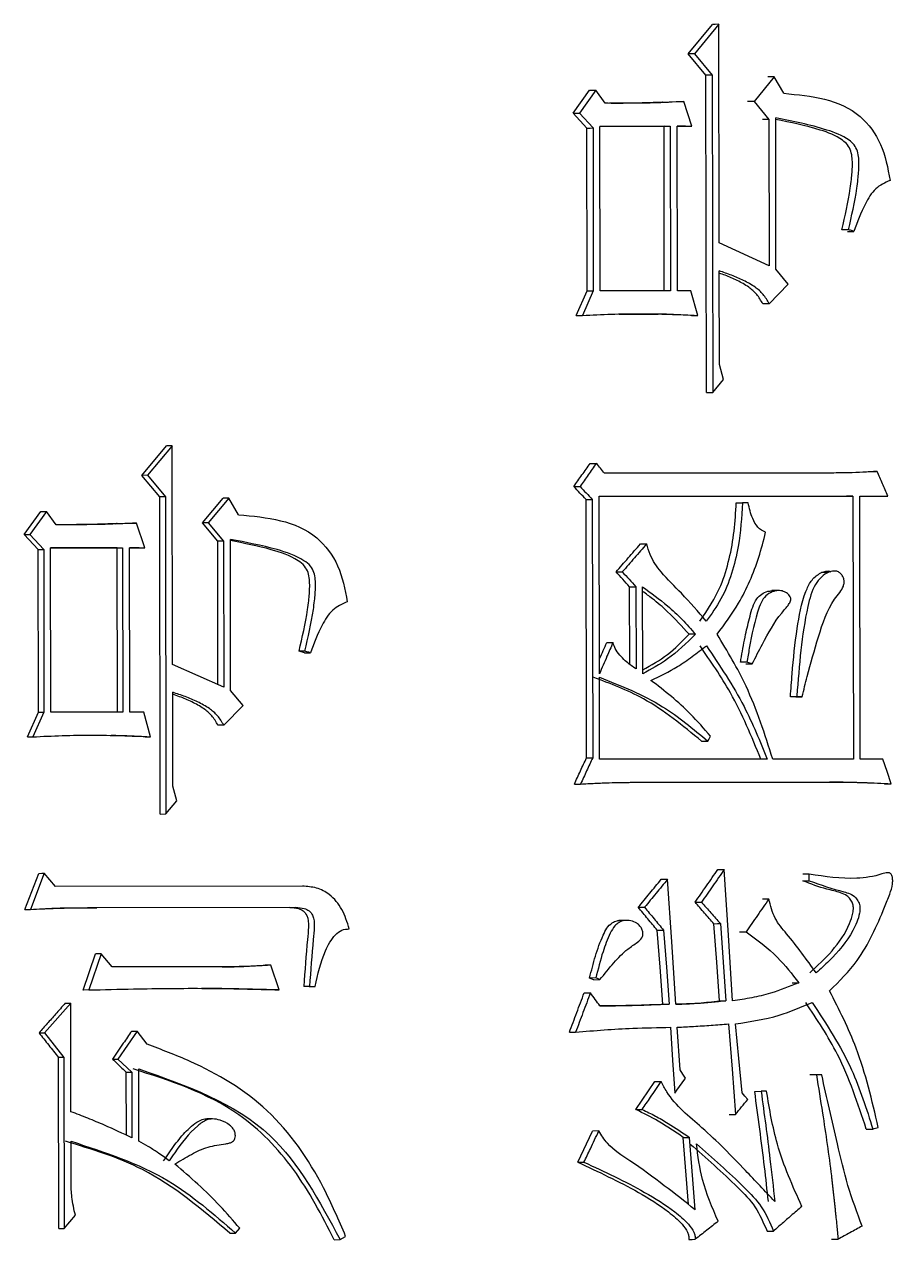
# Model space of a CAD drawing. Header units: millimetres. Extents: x 2462 to 4142, y 835 to 2023.
# Drawn here: x 3088.04 to 3093.76, y 1159.8 to 1167.8 of the extents above; entities that cross this region are included whole.
import ezdxf

# ---------------------------------------------------------------- set-up
doc = ezdxf.new("R2010")
doc.units = ezdxf.units.MM

msp = doc.modelspace()

# ---------------------------------------------------------------- linework, layer by layer
at = {"color": 7, "linetype": 'Continuous', "lineweight": 25}
for p, q in [((3092.412, 1167.6016), (3092.5715, 1167.7964)), ((3092.6135, 1167.7967), (3092.4537, 1167.6018)), ((3092.6159, 1166.358), (3092.6135, 1167.7967)), ((3092.4537, 1167.6018), (3092.412, 1167.6016)), ((3092.5277, 1167.4611), (3092.412, 1167.6016)), ((3092.4537, 1167.6018), (3092.5696, 1167.4613)), ((3092.5312, 1165.3733), (3092.5277, 1167.4611)), ((3092.5696, 1167.4613), (3092.5731, 1165.3736)), ((3092.978, 1167.4508), (3092.8452, 1167.2885)), ((3093.0403, 1167.3427), (3092.978, 1167.4508)), ((3091.6555, 1167.2115), (3091.7623, 1167.363)), ((3091.8032, 1167.3633), (3091.6962, 1167.2117)), ((3091.8659, 1167.2768), (3091.8032, 1167.3633)), ((3092.2323, 1167.2834), (3092.3414, 1167.2878)), ((3092.4367, 1167.1258), (3092.3831, 1167.2881)), ((3092.8452, 1167.2885), (3092.803, 1167.2882)), ((3092.8452, 1167.2885), (3092.943, 1167.1695)), ((3091.7449, 1167.1142), (3091.6555, 1167.2115)), ((3091.6962, 1167.2117), (3091.7858, 1167.1145)), ((3092.943, 1167.1695), (3092.9447, 1166.2068)), ((3092.989, 1166.1852), (3092.9874, 1167.1804)), ((3091.7467, 1166.0433), (3091.7449, 1167.1142)), ((3091.7858, 1167.1145), (3091.7876, 1166.0436)), ((3091.8304, 1167.1253), (3092.2943, 1167.1257)), ((3092.2528, 1167.1255), (3091.8304, 1167.1251)), ((3091.8323, 1166.0436), (3091.8304, 1167.1253)), ((3092.2528, 1167.1255), (3092.2943, 1167.1257)), ((3092.2546, 1166.0438), (3092.2528, 1167.1255)), ((3092.2943, 1167.1257), (3092.2961, 1166.044)), ((3092.3388, 1167.1258), (3092.4367, 1167.1258)), ((3092.3407, 1166.044), (3092.3388, 1167.1258)), ((3092.395, 1167.1256), (3092.3388, 1167.1256)), ((3092.395, 1167.1256), (3092.4367, 1167.1258)), ((3092.9447, 1166.2068), (3092.6159, 1166.358)), ((3092.6173, 1165.5575), (3092.6162, 1166.1741)), ((3093.069, 1166.0879), (3092.989, 1166.1852)), ((3091.6756, 1165.881), (3091.7467, 1166.0433)), ((3091.7876, 1166.0436), (3091.7164, 1165.8812)), ((3091.7467, 1166.0433), (3091.7876, 1166.0436)), ((3092.2961, 1166.044), (3091.8323, 1166.0436)), ((3092.4297, 1166.0441), (3092.3407, 1166.044)), ((3092.4744, 1165.8819), (3092.4297, 1166.0441)), ((3092.9451, 1165.958), (3093.069, 1166.0879)), ((3092.4327, 1165.8817), (3092.4744, 1165.8819)), ((3092.9451, 1165.958), (3092.9027, 1165.9577)), ((3092.6441, 1165.4602), (3092.6173, 1165.5575)), ((3092.5731, 1165.3736), (3092.6441, 1165.4602)), ((3092.5312, 1165.3733), (3092.5731, 1165.3736)), ((3088.8169, 1164.8291), (3088.9799, 1165.0239)), ((3089.0172, 1165.0242), (3088.8539, 1164.8293)), ((3089.0197, 1163.5855), (3089.0172, 1165.0242)), ((3093.3367, 1164.8442), (3091.8611, 1164.8429)), ((3088.8539, 1164.8293), (3088.8169, 1164.8291)), ((3088.9351, 1164.6886), (3088.8169, 1164.8291)), ((3088.8539, 1164.8293), (3088.9723, 1164.6888)), ((3088.9387, 1162.6008), (3088.9351, 1164.6886)), ((3088.9723, 1164.6888), (3088.9759, 1162.6011)), ((3091.8256, 1164.6914), (3093.4961, 1164.6929)), ((3091.8276, 1163.5232), (3091.8256, 1164.6914)), ((3093.4961, 1164.6929), (3093.4531, 1164.6926)), ((3093.4961, 1164.6929), (3093.499, 1162.9621)), ((3093.5403, 1164.6929), (3093.7256, 1164.693)), ((3093.5432, 1162.9621), (3093.5403, 1164.6929)), ((3093.6823, 1164.6928), (3093.7256, 1164.693)), ((3089.2166, 1164.5157), (3089.3522, 1164.6781)), ((3089.3899, 1164.6784), (3089.2541, 1164.516)), ((3089.4536, 1164.5703), (3089.3899, 1164.6784)), ((3091.743, 1162.9712), (3091.7401, 1164.6695)), ((3091.781, 1164.6698), (3091.7839, 1162.9714)), ((3092.7277, 1164.6487), (3092.7698, 1164.649)), ((3092.8054, 1164.649), (3092.7698, 1164.649)), ((3088.0439, 1164.4389), (3088.153, 1164.5904)), ((3088.1892, 1164.5907), (3088.0799, 1164.4391)), ((3088.2532, 1164.5042), (3088.1892, 1164.5907)), ((3088.6407, 1164.5112), (3088.7447, 1164.5153)), ((3088.8365, 1164.3533), (3088.7817, 1164.5155)), ((3089.2541, 1164.516), (3089.2166, 1164.5157)), ((3089.3164, 1164.3969), (3089.2166, 1164.5157)), ((3089.2541, 1164.516), (3089.3541, 1164.3971)), ((3088.1352, 1164.3416), (3088.0439, 1164.4389)), ((3088.0799, 1164.4391), (3088.1714, 1164.3419)), ((3089.318, 1163.4513), (3089.3164, 1164.3969)), ((3089.3541, 1164.3971), (3089.3558, 1163.4344)), ((3089.4011, 1163.4128), (3089.3995, 1164.4079)), ((3092.0975, 1164.3781), (3092.1388, 1164.3783)), ((3088.137, 1163.2707), (3088.1352, 1164.3416)), ((3088.1714, 1164.3419), (3088.1732, 1163.2709)), ((3088.217, 1164.3527), (3088.6909, 1164.3532)), ((3088.6541, 1164.3529), (3088.217, 1164.3525)), ((3088.2188, 1163.271), (3088.217, 1164.3527)), ((3088.6541, 1164.3529), (3088.6909, 1164.3532)), ((3088.656, 1163.2712), (3088.6541, 1164.3529)), ((3088.6909, 1164.3532), (3088.6928, 1163.2715)), ((3088.7365, 1164.3532), (3088.8365, 1164.3533)), ((3088.7383, 1163.2715), (3088.7365, 1164.3532)), ((3088.7995, 1164.3531), (3088.7365, 1164.353)), ((3088.7995, 1164.3531), (3088.8365, 1164.3533)), ((3093.3324, 1164.1897), (3093.2893, 1164.1895)), ((3092.0273, 1163.586), (3092.0265, 1164.0964)), ((3092.0677, 1164.0967), (3092.0686, 1163.5558)), ((3092.1133, 1163.5235), (3092.1123, 1164.0967)), ((3093.0043, 1164.0707), (3092.9616, 1164.0704)), ((3089.8873, 1163.6618), (3089.8512, 1163.6726)), ((3089.3558, 1163.4344), (3089.0197, 1163.5855)), ((3092.7982, 1163.5997), (3092.756, 1163.5995)), ((3091.8286, 1162.9607), (3091.8277, 1163.5016)), ((3089.4829, 1163.3155), (3089.4011, 1163.4128)), ((3089.021, 1162.785), (3089.02, 1163.4016)), ((3093.1268, 1163.3728), (3093.0843, 1163.3726)), ((3093.1192, 1163.3726), (3093.1619, 1163.3729)), ((3093.1621, 1163.3729), (3093.1268, 1163.3728)), ((3088.0644, 1163.1084), (3088.137, 1163.2707)), ((3088.1732, 1163.2709), (3088.1004, 1163.1086)), ((3088.137, 1163.2707), (3088.1732, 1163.2709)), ((3088.6928, 1163.2715), (3088.2188, 1163.271)), ((3088.8293, 1163.2716), (3088.7383, 1163.2715)), ((3088.875, 1163.1094), (3088.8293, 1163.2716)), ((3089.3562, 1163.1856), (3089.4829, 1163.3155)), ((3089.3562, 1163.1855), (3089.3185, 1163.1853)), ((3088.838, 1163.1091), (3088.875, 1163.1094)), ((3092.4996, 1163.08), (3092.5414, 1163.0802)), ((3091.743, 1162.9712), (3091.7839, 1162.9714)), ((3092.9324, 1162.9616), (3091.8286, 1162.9607)), ((3093.499, 1162.9621), (3092.9679, 1162.9616)), ((3093.6933, 1162.9622), (3093.5432, 1162.9621)), ((3089.0484, 1162.6877), (3089.021, 1162.785)), ((3093.3415, 1162.8103), (3092.0311, 1162.8092)), ((3092.0431, 1162.8094), (3093.3844, 1162.8106)), ((3093.3415, 1162.8103), (3093.3844, 1162.8106)), ((3093.7032, 1162.7998), (3093.7465, 1162.8)), ((3088.9759, 1162.6011), (3089.0484, 1162.6877)), ((3088.9387, 1162.6008), (3088.9759, 1162.6011)), ((3088.0481, 1161.9725), (3088.1388, 1162.2106)), ((3088.175, 1162.2109), (3088.0841, 1161.9728)), ((3088.2482, 1162.1244), (3088.175, 1162.2109)), ((3093.2085, 1162.2046), (3093.1658, 1162.2044)), ((3093.2085, 1162.1614), (3093.2085, 1162.2046)), ((3089.8742, 1162.126), (3088.2482, 1162.1244)), ((3093.1658, 1162.1614), (3093.2085, 1162.1617)), ((3088.0481, 1161.9725), (3088.0841, 1161.9728)), ((3088.4853, 1161.9838), (3088.4602, 1161.9838)), ((3089.7909, 1161.985), (3088.4853, 1161.9838)), ((3088.4853, 1161.9838), (3088.5219, 1161.984)), ((3089.8292, 1161.9853), (3088.5219, 1161.984)), ((3089.7925, 1161.9851), (3089.8308, 1161.9853)), ((3092.9006, 1162.042), (3092.943, 1162.0423)), ((3091.997, 1161.9009), (3091.9556, 1161.9007)), ((3092.7502, 1161.8254), (3092.7924, 1161.8256)), ((3088.4317, 1161.4429), (3088.5131, 1161.6809)), ((3088.5498, 1161.6812), (3088.4682, 1161.4431)), ((3088.6228, 1161.5947), (3088.5498, 1161.6812)), ((3089.368, 1161.5954), (3088.6228, 1161.5947)), ((3089.6669, 1161.6065), (3089.6289, 1161.6063)), ((3089.7215, 1161.4443), (3089.6669, 1161.6065)), ((3091.8042, 1161.522), (3091.7633, 1161.5217)), ((3091.7901, 1161.5109), (3091.7633, 1161.5217)), ((3091.7902, 1161.5109), (3091.8311, 1161.5111)), ((3093.0963, 1161.4904), (3093.1388, 1161.4906)), ((3088.4682, 1161.4431), (3088.4317, 1161.4429)), ((3089.7215, 1161.4443), (3089.6834, 1161.4441)), ((3089.9205, 1161.4661), (3089.8821, 1161.4659)), ((3089.9182, 1161.4659), (3089.8821, 1161.4659)), ((3089.9182, 1161.4659), (3089.9566, 1161.4662)), ((3089.9205, 1161.4661), (3089.9566, 1161.4662)), ((3088.3498, 1161.3565), (3088.1768, 1161.1616)), ((3088.351, 1160.6425), (3088.3498, 1161.3565)), ((3088.7874, 1161.173), (3088.6603, 1160.989)), ((3088.8512, 1161.0865), (3088.7874, 1161.173)), ((3092.3583, 1160.9167), (3092.34, 1161.1979)), ((3088.1768, 1161.1616), (3088.3048, 1160.9994)), ((3088.2704, 1159.8742), (3088.2685, 1160.9992)), ((3088.3048, 1160.9994), (3088.3067, 1159.8744)), ((3088.6603, 1160.989), (3088.7514, 1160.9025)), ((3088.7977, 1160.4482), (3088.7969, 1160.9242)), ((3088.7152, 1160.487), (3088.7145, 1160.9023)), ((3088.7514, 1160.9025), (3088.7522, 1160.4698)), ((3093.255, 1160.885), (3093.2122, 1160.8847)), ((3093.2903, 1160.885), (3093.255, 1160.885)), ((3092.0679, 1160.6566), (3092.192, 1160.8402)), ((3092.192, 1160.8402), (3092.2334, 1160.8404)), ((3092.8495, 1160.7762), (3092.8918, 1160.7765)), ((3092.9273, 1160.7765), (3092.8918, 1160.7765)), ((3092.0679, 1160.6566), (3092.1092, 1160.6568)), ((3089.2829, 1160.5948), (3089.245, 1160.5946)), ((3093.5835, 1160.528), (3093.6268, 1160.5283)), ((3088.3518, 1160.1774), (3088.3514, 1160.4477)), ((3091.6851, 1160.3101), (3091.7827, 1160.5153)), ((3091.8236, 1160.5155), (3091.7827, 1160.5153)), ((3092.3797, 1160.473), (3092.4213, 1160.4732)), ((3092.4134, 1160.0321), (3092.3797, 1160.473)), ((3088.3067, 1159.8744), (3088.3796, 1159.9611)), ((3088.2704, 1159.8742), (3088.3067, 1159.8744)), ((3089.3966, 1159.8428), (3089.4344, 1159.8431)), ((3089.4344, 1159.8431), (3089.4616, 1159.8756)), ((3090.1221, 1159.8005), (3090.1581, 1159.8221)), ((3090.0834, 1159.8002), (3090.1221, 1159.8005)), ((3093.3555, 1159.8031), (3093.3983, 1159.8034))]:
    msp.add_line(p, q, dxfattribs=at)
at = {"color": 7, "linetype": 'Continuous', "lineweight": 25, "flags": 128}
for points in [[(3092.6135, 1167.7967), (3092.59, 1167.7965), (3092.5715, 1167.7964)], [(3092.5696, 1167.4613), (3092.5461, 1167.4612), (3092.5277, 1167.4611)], [(3092.978, 1167.4508), (3092.9543, 1167.4507), (3092.9356, 1167.4506)], [(3091.7623, 1167.363), (3091.7852, 1167.3632), (3091.8032, 1167.3633)], [(3092.3414, 1167.2878), (3092.3647, 1167.288), (3092.3831, 1167.2881)], [(3091.6555, 1167.2115), (3091.6783, 1167.2116), (3091.6962, 1167.2117)], [(3092.943, 1167.1695), (3092.9193, 1167.1694), (3092.9007, 1167.1693)], [(3091.7449, 1167.1142), (3091.7678, 1167.1144), (3091.7858, 1167.1145)], [(3093.4666, 1166.4452), (3093.4491, 1166.4451), (3093.4363, 1166.4451), (3093.4236, 1166.445)], [(3093.4589, 1166.4342), (3093.4764, 1166.4343), (3093.4892, 1166.4344), (3093.502, 1166.4344)], [(3091.6756, 1165.881), (3091.6984, 1165.8811), (3091.7164, 1165.8812)], [(3089.0172, 1165.0242), (3088.9963, 1165.024), (3088.9799, 1165.0239)], [(3091.7665, 1164.9075), (3091.7894, 1164.9077), (3091.8074, 1164.9078)], [(3093.6116, 1164.855), (3093.6357, 1164.8551), (3093.6548, 1164.8552)], [(3088.9723, 1164.6888), (3088.9515, 1164.6887), (3088.9351, 1164.6886)], [(3091.6596, 1164.756), (3091.6825, 1164.7561), (3091.7004, 1164.7562)], [(3089.3899, 1164.6784), (3089.3688, 1164.6782), (3089.3522, 1164.6781)], [(3091.7401, 1164.6695), (3091.763, 1164.6696), (3091.781, 1164.6698)], [(3088.153, 1164.5904), (3088.1733, 1164.5906), (3088.1892, 1164.5907)], [(3088.7447, 1164.5153), (3088.7654, 1164.5154), (3088.7817, 1164.5155)], [(3088.0439, 1164.4389), (3088.064, 1164.439), (3088.0799, 1164.4391)], [(3089.3541, 1164.3971), (3089.333, 1164.397), (3089.3164, 1164.3969)], [(3088.1352, 1164.3416), (3088.1555, 1164.3418), (3088.1714, 1164.3419)], [(3091.9372, 1164.1937), (3091.9602, 1164.1939), (3091.9783, 1164.194)], [(3092.0265, 1164.0964), (3092.0495, 1164.0966), (3092.0677, 1164.0967)], [(3091.8756, 1163.7285), (3091.8961, 1163.7287), (3091.9166, 1163.7288)], [(3092.4602, 1163.7834), (3092.4488, 1163.7833), (3092.4375, 1163.7833), (3092.4184, 1163.7831)], [(3089.8896, 1163.6728), (3089.874, 1163.6727), (3089.8626, 1163.6727), (3089.8512, 1163.6726)], [(3089.8873, 1163.6618), (3089.903, 1163.6619), (3089.9144, 1163.662), (3089.9258, 1163.6621)], [(3092.7915, 1163.5887), (3092.8087, 1163.5888), (3092.8212, 1163.5889), (3092.8338, 1163.5889)], [(3088.0644, 1163.1084), (3088.0846, 1163.1085), (3088.1004, 1163.1086)], [(3092.5415, 1163.0803), (3092.5503, 1163.0965), (3092.5592, 1163.1127)], [(3093.7465, 1162.8), (3093.7199, 1162.8811), (3093.6933, 1162.9622)], [(3091.663, 1162.7981), (3091.6858, 1162.7982), (3091.7037, 1162.7983)], [(3088.1388, 1162.2106), (3088.1591, 1162.2107), (3088.175, 1162.2109)], [(3092.6076, 1162.2364), (3092.6311, 1162.2365), (3092.6496, 1162.2366)], [(3092.7044, 1161.3713), (3092.677, 1161.8039), (3092.6496, 1162.2366)], [(3092.2345, 1162.1712), (3092.2577, 1162.1713), (3092.276, 1162.1714)], [(3092.3308, 1161.3493), (3092.3034, 1161.7604), (3092.276, 1162.1714)], [(3092.0835, 1161.9871), (3092.1066, 1161.9873), (3092.1248, 1161.9874)], [(3092.457, 1162.0199), (3092.4804, 1162.02), (3092.4988, 1162.0201)], [(3092.2084, 1161.8358), (3092.2316, 1161.8359), (3092.2498, 1161.836)], [(3092.2448, 1161.349), (3092.2266, 1161.5924), (3092.2084, 1161.8358)], [(3092.2498, 1161.836), (3092.2681, 1161.5927), (3092.2863, 1161.3493)], [(3092.5816, 1161.8794), (3092.6051, 1161.8795), (3092.6235, 1161.8796)], [(3092.618, 1161.371), (3092.5998, 1161.6252), (3092.5816, 1161.8794)], [(3092.6235, 1161.8796), (3092.6417, 1161.6254), (3092.6599, 1161.3712)], [(3088.5498, 1161.6812), (3088.5293, 1161.681), (3088.5131, 1161.6809)], [(3091.7278, 1161.4243), (3091.7507, 1161.4245), (3091.7686, 1161.4246)], [(3088.3134, 1161.3562), (3088.3338, 1161.3564), (3088.3498, 1161.3565)], [(3092.2448, 1161.349), (3092.268, 1161.3492), (3092.2863, 1161.3493)], [(3092.618, 1161.371), (3092.6415, 1161.3711), (3092.6599, 1161.3712)], [(3088.7504, 1161.1728), (3088.7711, 1161.1729), (3088.7874, 1161.173)], [(3091.63, 1161.1646), (3091.6528, 1161.1647), (3091.6707, 1161.1649)], [(3092.2955, 1161.1979), (3092.3092, 1160.9815), (3092.3229, 1160.7652)], [(3092.678, 1161.2198), (3092.7007, 1160.9224), (3092.7234, 1160.6249)], [(3092.7676, 1160.7656), (3092.745, 1160.9927), (3092.7224, 1161.2199)], [(3088.1406, 1161.1613), (3088.1609, 1161.1615), (3088.1768, 1161.1616)], [(3088.3048, 1160.9994), (3088.2845, 1160.9993), (3088.2685, 1160.9992)], [(3088.6235, 1160.9887), (3088.6441, 1160.9889), (3088.6603, 1160.989)], [(3088.7145, 1160.9023), (3088.7352, 1160.9024), (3088.7514, 1160.9025)], [(3092.394, 1160.8626), (3092.3761, 1160.8896), (3092.3583, 1160.9167)], [(3092.8032, 1160.7223), (3092.7854, 1160.7439), (3092.7676, 1160.7656)], [(3092.6814, 1160.6247), (3092.7049, 1160.6248), (3092.7234, 1160.6249)], [(3092.4577, 1159.9975), (3092.4425, 1160.1966), (3092.4319, 1160.3349), (3092.4213, 1160.4732)], [(3091.6851, 1160.3101), (3091.7054, 1160.3102), (3091.7258, 1160.3103)], [(3092.9309, 1159.8568), (3092.9415, 1159.8569), (3092.9522, 1159.857), (3092.9732, 1159.8571)], [(3092.4164, 1159.8023), (3092.4372, 1159.8024), (3092.4581, 1159.8026)]]:
    msp.add_lwpolyline(points, dxfattribs=at)
at = {"color": 7, "linetype": 'Continuous', "lineweight": 25}
for points, knots in [([(3093.0403, 1167.3427), (3093.2238, 1167.3247), (3093.4824, 1167.2994), (3093.6958, 1167.0104), (3093.7249, 1166.8513), (3093.7398, 1166.77)], [0, 0, 0, 0, 0.544628, 0.767125, 1, 1, 1, 1]), ([(3092.3831, 1167.2881), (3092.3156, 1167.2846), (3092.1959, 1167.2785), (3092.0234, 1167.2765), (3091.9184, 1167.2767), (3091.8659, 1167.2768)], [0, 0, 0, 0, 0.39197, 0.69595, 1, 1, 1, 1]), ([(3092.2452, 1167.2835), (3092.2452, 1167.2835), (3092.2453, 1167.2835), (3092.2447, 1167.2835), (3092.1985, 1167.2817), (3092.0821, 1167.2781), (3091.977, 1167.2771), (3091.9218, 1167.2769), (3091.9017, 1167.2768), (3091.8948, 1167.2768), (3091.894, 1167.2768), (3091.8941, 1167.2768), (3091.8942, 1167.2768)], [0, 0, 0, 0, 0.001534, 0.005976, 0.011041, 0.500864, 0.772939, 0.880007, 0.946245, 0.963053, 0.980638, 1, 1, 1, 1]), ([(3093.4666, 1166.4452), (3093.4873, 1166.5356), (3093.5123, 1166.6451), (3093.5307, 1166.7875), (3093.5372, 1166.8685), (3093.5338, 1166.9485), (3093.5055, 1167.0054), (3093.4392, 1167.0606), (3093.2651, 1167.1265), (3093.1002, 1167.1585), (3092.9874, 1167.1804)], [0, 0, 0, 0, 0.237785, 0.287937, 0.366632, 0.446055, 0.486951, 0.527634, 0.676721, 1, 1, 1, 1]), ([(3093.4236, 1166.445), (3093.4442, 1166.5354), (3093.4692, 1166.6449), (3093.4876, 1166.7873), (3093.494, 1166.8683), (3093.4906, 1166.9483), (3093.4623, 1167.0052), (3093.396, 1167.0604), (3093.2361, 1167.1214), (3093.0857, 1167.1509), (3092.9874, 1167.1702)], [0, 0, 0, 0, 0.24806, 0.300416, 0.382499, 0.465341, 0.50802, 0.550478, 0.706039, 1, 1, 1, 1]), ([(3093.7398, 1166.77), (3093.7063, 1166.7543), (3093.6378, 1166.7222), (3093.5618, 1166.5947), (3093.5248, 1166.4956), (3093.502, 1166.4344)], [0, 0, 0, 0, 0.2676001, 0.5485848, 1, 1, 1, 1]), ([(3093.502, 1166.4344), (3093.499, 1166.4353), (3093.4917, 1166.4376), (3093.4799, 1166.4412), (3093.471, 1166.4439), (3093.4666, 1166.4452)], [0, 0, 0, 0, 0.2499925, 0.6250015, 1, 1, 1, 1]), ([(3092.9451, 1165.958), (3092.9327, 1165.9796), (3092.9082, 1166.0224), (3092.8483, 1166.0729), (3092.7772, 1166.1121), (3092.6976, 1166.1467), (3092.6433, 1166.1649), (3092.6162, 1166.1741)], [0, 0, 0, 0, 0.176065, 0.348002, 0.566634, 0.783694, 1, 1, 1, 1]), ([(3092.9027, 1165.9578), (3092.8903, 1165.9794), (3092.8659, 1166.0222), (3092.8061, 1166.0727), (3092.735, 1166.1118), (3092.6694, 1166.1408), (3092.6292, 1166.1546), (3092.6162, 1166.159)], [0, 0, 0, 0, 0.1984275, 0.3921367, 0.6383948, 0.882857, 1, 1, 1, 1]), ([(3091.7164, 1165.8812), (3091.7795, 1165.8843), (3091.9059, 1165.8904), (3092.0954, 1165.8937), (3092.285, 1165.8898), (3092.4113, 1165.8845), (3092.4744, 1165.8819)], [0, 0, 0, 0, 0.249584, 0.499194, 0.74954, 1, 1, 1, 1]), ([(3091.9573, 1165.8903), (3091.9959, 1165.8903), (3092.0818, 1165.8904), (3092.1677, 1165.8903), (3092.215, 1165.8903)], [0, 0, 0, 0, 0.448732, 1, 1, 1, 1]), ([(3092.4327, 1165.8817), (3092.3704, 1165.8849), (3092.2973, 1165.8887), (3092.2241, 1165.8897), (3092.2133, 1165.8899)], [0, 0, 0, 0, 0.852157, 1, 1, 1, 1]), ([(3091.6596, 1164.756), (3091.6775, 1164.7812), (3091.7131, 1164.8317), (3091.7487, 1164.8823), (3091.7665, 1164.9075)], [0, 0, 0, 0, 0.500001, 1, 1, 1, 1]), ([(3091.8074, 1164.9078), (3091.7896, 1164.8825), (3091.7539, 1164.832), (3091.7182, 1164.7815), (3091.7004, 1164.7562)], [0, 0, 0, 0, 0.500001, 1, 1, 1, 1]), ([(3091.8611, 1164.8429), (3091.8522, 1164.8537), (3091.8343, 1164.8753), (3091.8163, 1164.8969), (3091.8074, 1164.9078)], [0, 0, 0, 0, 0.5000027, 1, 1, 1, 1]), ([(3093.6548, 1164.8552), (3093.6237, 1164.8531), (3093.5614, 1164.8488), (3093.4554, 1164.8452), (3093.3804, 1164.8445), (3093.3367, 1164.8442)], [0, 0, 0, 0, 0.29425, 0.588522, 1, 1, 1, 1]), ([(3093.7256, 1164.693), (3093.7138, 1164.7201), (3093.6902, 1164.7741), (3093.6666, 1164.8282), (3093.6548, 1164.8552)], [0, 0, 0, 0, 0.500001, 1, 1, 1, 1]), ([(3091.7401, 1164.6695), (3091.7267, 1164.6839), (3091.6999, 1164.7127), (3091.6731, 1164.7416), (3091.6596, 1164.756)], [0, 0, 0, 0, 0.500001, 1, 1, 1, 1]), ([(3091.7004, 1164.7562), (3091.7138, 1164.7418), (3091.7407, 1164.713), (3091.7676, 1164.6842), (3091.781, 1164.6698)], [0, 0, 0, 0, 0.500002, 1, 1, 1, 1]), ([(3092.4893, 1163.8696), (3092.5398, 1163.9452), (3092.6237, 1164.0708), (3092.6846, 1164.2791), (3092.7176, 1164.4619), (3092.7243, 1164.5864), (3092.7277, 1164.6487)], [0, 0, 0, 0, 0.333423, 0.554109, 0.77666, 1, 1, 1, 1]), ([(3092.7698, 1164.649), (3092.7635, 1164.5527), (3092.753, 1164.3944), (3092.7004, 1164.1821), (3092.6339, 1164.0125), (3092.5652, 1163.9171), (3092.5311, 1163.8699)], [0, 0, 0, 0, 0.344394, 0.565966, 0.784996, 1, 1, 1, 1]), ([(3092.921, 1164.4544), (3092.903, 1164.464), (3092.866, 1164.4838), (3092.8279, 1164.5568), (3092.814, 1164.6138), (3092.8054, 1164.649)], [0, 0, 0, 0, 0.267239, 0.548076, 1, 1, 1, 1]), ([(3089.4536, 1164.5703), (3089.6413, 1164.5523), (3089.9057, 1164.527), (3090.1241, 1164.238), (3090.1539, 1164.079), (3090.1691, 1163.9976)], [0, 0, 0, 0, 0.544628, 0.767125, 1, 1, 1, 1]), ([(3088.7817, 1164.5155), (3088.7128, 1164.5121), (3088.5904, 1164.5059), (3088.4141, 1164.504), (3088.3069, 1164.5041), (3088.2532, 1164.5042)], [0, 0, 0, 0, 0.39197, 0.69595, 1, 1, 1, 1]), ([(3088.6539, 1164.5113), (3088.6539, 1164.5113), (3088.6539, 1164.5113), (3088.6528, 1164.5113), (3088.6084, 1164.5096), (3088.4924, 1164.5058), (3088.3828, 1164.5046), (3088.3178, 1164.5043), (3088.2937, 1164.5042), (3088.2847, 1164.5042), (3088.2823, 1164.5042), (3088.282, 1164.5042), (3088.2817, 1164.5041)], [0, 0, 0, 0, 0.0029671, 0.0079837, 0.0138587, 0.4315314, 0.7221902, 0.8365004, 0.9048639, 0.9215303, 0.9383366, 1, 1, 1, 1]), ([(3092.6025, 1163.7835), (3092.6518, 1163.8496), (3092.7335, 1163.9591), (3092.8191, 1164.1338), (3092.8798, 1164.29), (3092.9072, 1164.3995), (3092.921, 1164.4544)], [0, 0, 0, 0, 0.334938, 0.554747, 0.776586, 1, 1, 1, 1]), ([(3089.8896, 1163.6728), (3089.9108, 1163.7634), (3089.9364, 1163.8729), (3089.9552, 1164.0154), (3089.9618, 1164.0965), (3089.9583, 1164.1767), (3089.9272, 1164.2367), (3089.8464, 1164.2967), (3089.6675, 1164.3568), (3089.5023, 1164.3883), (3089.3995, 1164.4079)], [0, 0, 0, 0, 0.23813, 0.287988, 0.366961, 0.446683, 0.487555, 0.537236, 0.712014, 1, 1, 1, 1]), ([(3089.8512, 1163.6726), (3089.8724, 1163.7632), (3089.8979, 1163.8727), (3089.9168, 1164.0152), (3089.9233, 1164.0963), (3089.9198, 1164.1765), (3089.8887, 1164.2365), (3089.8079, 1164.2965), (3089.6417, 1164.3528), (3089.4894, 1164.3821), (3089.3995, 1164.3994)], [0, 0, 0, 0, 0.247038, 0.298797, 0.38071, 0.463398, 0.505815, 0.557369, 0.738664, 1, 1, 1, 1]), ([(3091.9372, 1164.1937), (3091.9639, 1164.2244), (3092.0172, 1164.2857), (3092.0706, 1164.3471), (3092.0972, 1164.3778)], [0, 0, 0, 0, 0.5, 1, 1, 1, 1]), ([(3092.1385, 1164.378), (3092.1118, 1164.3473), (3092.0584, 1164.286), (3092.005, 1164.2246), (3091.9783, 1164.194)], [0, 0, 0, 0, 0.500001, 1, 1, 1, 1]), ([(3092.5311, 1163.8699), (3092.4775, 1163.9322), (3092.3815, 1164.0438), (3092.2436, 1164.1737), (3092.1647, 1164.2863), (3092.1455, 1164.3545), (3092.1388, 1164.3781)], [0, 0, 0, 0, 0.381433, 0.68352, 0.890548, 1, 1, 1, 1]), ([(3092.0265, 1164.0964), (3092.0116, 1164.1127), (3091.9818, 1164.1451), (3091.9521, 1164.1775), (3091.9372, 1164.1937)], [0, 0, 0, 0, 0.500001, 1, 1, 1, 1]), ([(3091.9783, 1164.194), (3091.9932, 1164.1778), (3092.023, 1164.1453), (3092.0528, 1164.1129), (3092.0677, 1164.0967)], [0, 0, 0, 0, 0.500001, 1, 1, 1, 1]), ([(3093.0842, 1163.3726), (3093.0879, 1163.4225), (3093.0988, 1163.5723), (3093.1235, 1163.805), (3093.1608, 1164.0131), (3093.2171, 1164.1365), (3093.2652, 1164.1795), (3093.3068, 1164.1975), (3093.3333, 1164.2014), (3093.3461, 1164.1969), (3093.351, 1164.1952)], [0, 0, 0, 0, 0.158735, 0.476353, 0.743822, 0.825868, 0.908919, 0.953184, 0.982429, 1, 1, 1, 1]), ([(3093.1619, 1163.373), (3093.1726, 1163.4171), (3093.2046, 1163.5495), (3093.2677, 1163.7648), (3093.3302, 1163.9619), (3093.4081, 1164.0556), (3093.4315, 1164.092), (3093.439, 1164.1241), (3093.4361, 1164.1485), (3093.4263, 1164.1707), (3093.4106, 1164.1884), (3093.3904, 1164.199), (3093.3645, 1164.2011), (3093.3284, 1164.1906), (3093.2853, 1164.1621), (3093.2298, 1164.0892), (3093.1848, 1163.922), (3093.1506, 1163.6762), (3093.1338, 1163.4766), (3093.1269, 1163.3746), (3093.1268, 1163.3728)], [0, 0, 0, 0, 0.0737612, 0.2212934, 0.3691653, 0.4007539, 0.427214, 0.4402784, 0.4533919, 0.466053, 0.4795075, 0.4928145, 0.5050759, 0.5251087, 0.5586105, 0.5933525, 0.6767116, 0.8345974, 0.9972159, 1, 1, 1, 1]), ([(3092.1123, 1164.0967), (3092.1675, 1164.0556), (3092.2573, 1163.9887), (3092.373, 1163.8828), (3092.431, 1163.8166), (3092.4602, 1163.7834)], [0, 0, 0, 0, 0.443462, 0.720845, 1, 1, 1, 1]), ([(3092.4184, 1163.7831), (3092.3723, 1163.8341), (3092.2962, 1163.9181), (3092.1903, 1164.0079), (3092.1338, 1164.0497), (3092.1123, 1164.0655)], [0, 0, 0, 0, 0.489901, 0.806807, 1, 1, 1, 1]), ([(3092.756, 1163.5995), (3092.7581, 1163.6117), (3092.7687, 1163.6726), (3092.786, 1163.7748), (3092.8186, 1163.9011), (3092.844, 1164.0009), (3092.8947, 1164.0501), (3092.9297, 1164.0674), (3092.9528, 1164.0685), (3092.9617, 1164.0689)], [0, 0, 0, 0, 0.066512, 0.332601, 0.55541, 0.779193, 0.863621, 0.947653, 1, 1, 1, 1]), ([(3092.8338, 1163.5889), (3092.8556, 1163.6322), (3092.9138, 1163.7477), (3092.9837, 1163.8735), (3093.0499, 1163.9497), (3093.0695, 1163.9736), (3093.0816, 1163.9924), (3093.0868, 1164.0089), (3093.0868, 1164.0205), (3093.0828, 1164.0325), (3093.0723, 1164.0468), (3093.0515, 1164.0618), (3093.0212, 1164.072), (3092.982, 1164.07), (3092.9407, 1164.0535), (3092.9008, 1164.0167), (3092.852, 1163.8944), (3092.8241, 1163.7526), (3092.8034, 1163.6302), (3092.7982, 1163.5997)], [0, 0, 0, 0, 0.125303, 0.334355, 0.369116, 0.392004, 0.415956, 0.426672, 0.435652, 0.444627, 0.458337, 0.481389, 0.513084, 0.544763, 0.589287, 0.633606, 0.685412, 0.921677, 1, 1, 1, 1]), ([(3090.1691, 1163.9976), (3090.1349, 1163.982), (3090.0647, 1163.9499), (3089.987, 1163.8223), (3089.9491, 1163.7232), (3089.9258, 1163.6621)], [0, 0, 0, 0, 0.2676, 0.548585, 1, 1, 1, 1]), ([(3091.8275, 1163.6172), (3091.8287, 1163.62), (3091.8447, 1163.6572), (3091.8608, 1163.6943), (3091.8756, 1163.7285)], [0, 0, 0, 0, 0.07649, 1, 1, 1, 1]), ([(3091.9166, 1163.7288), (3091.9036, 1163.6987), (3091.8822, 1163.6493), (3091.8526, 1163.5808), (3091.8359, 1163.5424), (3091.8276, 1163.5232)], [0, 0, 0, 0, 0.4392562, 0.7196278, 1, 1, 1, 1]), ([(3092.0686, 1163.5558), (3092.0473, 1163.5701), (3092.0121, 1163.5939), (3091.9694, 1163.6365), (3091.9351, 1163.677), (3091.9228, 1163.7114), (3091.9166, 1163.7288)], [0, 0, 0, 0, 0.333512, 0.552423, 0.773915, 1, 1, 1, 1]), ([(3092.1132, 1163.5491), (3092.169, 1163.5804), (3092.2805, 1163.6432), (3092.3724, 1163.7365), (3092.4184, 1163.7831)], [0, 0, 0, 0, 0.499985, 1, 1, 1, 1]), ([(3092.4602, 1163.7834), (3092.4005, 1163.7257), (3092.2945, 1163.6233), (3092.1684, 1163.5538), (3092.1133, 1163.5235)], [0, 0, 0, 0, 0.563044, 1, 1, 1, 1]), ([(3092.9679, 1162.9616), (3092.916, 1163.1252), (3092.8239, 1163.4155), (3092.6697, 1163.6716), (3092.6024, 1163.7834)], [0, 0, 0, 0, 0.563329, 1, 1, 1, 1]), ([(3089.9258, 1163.6621), (3089.9228, 1163.663), (3089.9152, 1163.6652), (3089.9032, 1163.6688), (3089.8941, 1163.6715), (3089.8896, 1163.6728)], [0, 0, 0, 0, 0.2499925, 0.6250015, 1, 1, 1, 1]), ([(3092.1668, 1163.4802), (3092.226, 1163.5087), (3092.3198, 1163.5539), (3092.439, 1163.6354), (3092.5006, 1163.6835), (3092.5315, 1163.7076)], [0, 0, 0, 0, 0.459963, 0.729514, 1, 1, 1, 1]), ([(3092.89, 1162.9614), (3092.8287, 1163.1108), (3092.72, 1163.3758), (3092.5596, 1163.6067), (3092.4896, 1163.7074)], [0, 0, 0, 0, 0.563635, 1, 1, 1, 1]), ([(3092.5315, 1163.7076), (3092.6191, 1163.5778), (3092.7767, 1163.3443), (3092.8845, 1163.0792), (3092.9324, 1162.9616)], [0, 0, 0, 0, 0.556376, 1, 1, 1, 1]), ([(3092.8338, 1163.5889), (3092.8308, 1163.5899), (3092.8233, 1163.5921), (3092.8115, 1163.5957), (3092.8026, 1163.5984), (3092.7982, 1163.5997)], [0, 0, 0, 0, 0.253309, 0.626654, 1, 1, 1, 1]), ([(3092.4996, 1163.08), (3092.3763, 1163.1818), (3092.1579, 1163.3621), (3091.8993, 1163.4591), (3091.7867, 1163.5014)], [0, 0, 0, 0, 0.564694, 1, 1, 1, 1]), ([(3091.8277, 1163.5016), (3091.9705, 1163.4446), (3092.2278, 1163.3421), (3092.4449, 1163.1608), (3092.5414, 1163.0802)], [0, 0, 0, 0, 0.555128, 1, 1, 1, 1]), ([(3092.5592, 1163.1127), (3092.516, 1163.1623), (3092.435, 1163.2554), (3092.302, 1163.3762), (3092.212, 1163.4455), (3092.1668, 1163.4802)], [0, 0, 0, 0, 0.362455, 0.68031, 1, 1, 1, 1]), ([(3089.3562, 1163.1855), (3089.3435, 1163.2072), (3089.3185, 1163.25), (3089.2573, 1163.3004), (3089.1845, 1163.3397), (3089.1032, 1163.3742), (3089.0477, 1163.3924), (3089.02, 1163.4016)], [0, 0, 0, 0, 0.176065, 0.348002, 0.566634, 0.783694, 1, 1, 1, 1]), ([(3089.3185, 1163.1853), (3089.3058, 1163.2069), (3089.2808, 1163.2497), (3089.2197, 1163.3002), (3089.147, 1163.3393), (3089.0781, 1163.3691), (3089.0352, 1163.3834), (3089.02, 1163.3885)], [0, 0, 0, 0, 0.195195, 0.385749, 0.627995, 0.868475, 1, 1, 1, 1]), ([(3088.1004, 1163.1086), (3088.165, 1163.1117), (3088.294, 1163.1178), (3088.4877, 1163.1211), (3088.6815, 1163.1172), (3088.8105, 1163.112), (3088.875, 1163.1094)], [0, 0, 0, 0, 0.2495838, 0.499194, 0.74954, 1, 1, 1, 1]), ([(3088.838, 1163.1091), (3088.7743, 1163.1124), (3088.7005, 1163.1161), (3088.6265, 1163.1171), (3088.6163, 1163.1173)], [0, 0, 0, 0, 0.862207, 1, 1, 1, 1]), ([(3091.7839, 1162.9714), (3091.7705, 1162.9426), (3091.7438, 1162.8849), (3091.7171, 1162.8272), (3091.7037, 1162.7983)], [0, 0, 0, 0, 0.500001, 1, 1, 1, 1]), ([(3091.7037, 1162.7983), (3091.7353, 1162.8001), (3091.7983, 1162.8036), (3091.9115, 1162.8077), (3091.993, 1162.8087), (3092.0431, 1162.8094)], [0, 0, 0, 0, 0.278679, 0.557368, 1, 1, 1, 1]), ([(3093.7031, 1162.7998), (3093.6425, 1162.8029), (3093.5519, 1162.8075), (3093.4313, 1162.8095), (3093.3714, 1162.8101), (3093.3415, 1162.8103)], [0, 0, 0, 0, 0.503798, 0.751886, 1, 1, 1, 1]), ([(3093.3844, 1162.8106), (3093.4151, 1162.8104), (3093.4765, 1162.81), (3093.5973, 1162.8076), (3093.6872, 1162.803), (3093.7465, 1162.8)], [0, 0, 0, 0, 0.254076, 0.508158, 1, 1, 1, 1]), ([(3092.457, 1162.0199), (3092.4821, 1162.056), (3092.5323, 1162.1281), (3092.5825, 1162.2003), (3092.6076, 1162.2364)], [0, 0, 0, 0, 0.500001, 1, 1, 1, 1]), ([(3092.6496, 1162.2366), (3092.6245, 1162.2005), (3092.5742, 1162.1284), (3092.5239, 1162.0562), (3092.4988, 1162.0201)], [0, 0, 0, 0, 0.5, 1, 1, 1, 1]), ([(3093.3425, 1161.4367), (3093.4063, 1161.5004), (3093.5612, 1161.655), (3093.6658, 1161.8948), (3093.7364, 1162.066), (3093.7556, 1162.1252), (3093.7578, 1162.1653), (3093.756, 1162.186), (3093.7503, 1162.2013), (3093.744, 1162.2097), (3093.7343, 1162.2146), (3093.7145, 1162.216), (3093.6446, 1162.1909), (3093.4724, 1162.1646), (3093.3125, 1162.1889), (3093.2085, 1162.2046)], [0, 0, 0, 0, 0.186433, 0.452556, 0.513711, 0.559555, 0.574925, 0.592658, 0.599937, 0.607296, 0.613646, 0.622611, 0.650008, 0.77236, 1, 1, 1, 1]), ([(3090.1818, 1161.845), (3090.1681, 1161.8889), (3090.1414, 1161.9751), (3090.0627, 1162.0712), (3089.9673, 1162.1199), (3089.9051, 1162.124), (3089.8742, 1162.126)], [0, 0, 0, 0, 0.2920999, 0.5740182, 0.7884709, 1, 1, 1, 1]), ([(3092.0835, 1161.9871), (3092.1087, 1162.0178), (3092.159, 1162.0791), (3092.2093, 1162.1405), (3092.2345, 1162.1712)], [0, 0, 0, 0, 0.500001, 1, 1, 1, 1]), ([(3092.276, 1162.1714), (3092.2508, 1162.1407), (3092.2004, 1162.0794), (3092.15, 1162.018), (3092.1248, 1161.9874)], [0, 0, 0, 0, 0.5, 1, 1, 1, 1]), ([(3093.2111, 1161.5554), (3093.2617, 1161.6021), (3093.3634, 1161.6959), (3093.4592, 1161.8336), (3093.4952, 1161.9367), (3093.5005, 1161.9833), (3093.494, 1162.0157), (3093.4785, 1162.0426), (3093.4526, 1162.0679), (3093.3997, 1162.0905), (3093.2998, 1162.1087), (3093.2182, 1162.1408), (3093.1659, 1162.1614)], [0, 0, 0, 0, 0.223737, 0.449521, 0.522985, 0.5605, 0.591638, 0.622721, 0.656775, 0.707108, 0.812442, 1, 1, 1, 1]), ([(3093.2086, 1162.1616), (3093.2836, 1162.1352), (3093.3723, 1162.1039), (3093.4781, 1162.0785), (3093.5124, 1162.0544), (3093.5345, 1162.023), (3093.5442, 1161.9867), (3093.5363, 1161.9198), (3093.4799, 1161.7887), (3093.3726, 1161.6634), (3093.2825, 1161.5817), (3093.2538, 1161.5556)], [0, 0, 0, 0, 0.266855, 0.315949, 0.365712, 0.400811, 0.43612, 0.478324, 0.604344, 0.873949, 1, 1, 1, 1]), ([(3088.0841, 1161.9728), (3088.1376, 1161.9763), (3088.2372, 1161.9828), (3088.3833, 1161.9845), (3088.4757, 1161.9842), (3088.5219, 1161.984)], [0, 0, 0, 0, 0.366433, 0.683152, 1, 1, 1, 1]), ([(3088.1596, 1161.977), (3088.2085, 1161.9791), (3088.286, 1161.9824), (3088.3812, 1161.9835), (3088.4314, 1161.9838), (3088.4562, 1161.9838), (3088.4618, 1161.9838), (3088.4617, 1161.9838), (3088.4616, 1161.9839)], [0, 0, 0, 0, 0.464556, 0.736368, 0.885556, 0.966686, 0.983967, 1, 1, 1, 1]), ([(3089.7909, 1161.9852), (3089.8101, 1161.9848), (3089.8408, 1161.984), (3089.8802, 1161.9651), (3089.9129, 1161.925), (3089.9144, 1161.8547), (3089.8993, 1161.7008), (3089.8897, 1161.5697), (3089.8821, 1161.4659)], [0, 0, 0, 0, 0.101524, 0.162567, 0.225361, 0.354052, 0.488272, 1, 1, 1, 1]), ([(3089.8292, 1161.9855), (3089.8484, 1161.985), (3089.8792, 1161.9842), (3089.9187, 1161.9653), (3089.9514, 1161.9253), (3089.9528, 1161.855), (3089.9377, 1161.7011), (3089.9281, 1161.57), (3089.9205, 1161.4661)], [0, 0, 0, 0, 0.10163, 0.162723, 0.225538, 0.354202, 0.488391, 1, 1, 1, 1]), ([(3092.2084, 1161.8358), (3092.1876, 1161.861), (3092.146, 1161.9115), (3092.1043, 1161.9619), (3092.0835, 1161.9871)], [0, 0, 0, 0, 0.500001, 1, 1, 1, 1]), ([(3092.1248, 1161.9874), (3092.1456, 1161.9621), (3092.1873, 1161.9117), (3092.229, 1161.8613), (3092.2498, 1161.836)], [0, 0, 0, 0, 0.5000019, 1, 1, 1, 1]), ([(3092.5816, 1161.8794), (3092.5608, 1161.9028), (3092.5193, 1161.9496), (3092.4778, 1161.9965), (3092.457, 1162.0199)], [0, 0, 0, 0, 0.500001, 1, 1, 1, 1]), ([(3092.4988, 1162.0201), (3092.5196, 1161.9967), (3092.5612, 1161.9499), (3092.6027, 1161.903), (3092.6235, 1161.8796)], [0, 0, 0, 0, 0.500002, 1, 1, 1, 1]), ([(3092.9429, 1162.0422), (3092.9178, 1162.0061), (3092.8677, 1161.9339), (3092.8175, 1161.8618), (3092.7924, 1161.8257)], [0, 0, 0, 0, 0.500001, 1, 1, 1, 1]), ([(3093.2538, 1161.5556), (3093.1914, 1161.6428), (3093.1043, 1161.7642), (3092.9746, 1161.9106), (3092.9536, 1161.998), (3092.943, 1162.0422)], [0, 0, 0, 0, 0.5571819, 0.7762685, 1, 1, 1, 1]), ([(3091.7633, 1161.5217), (3091.7753, 1161.5698), (3091.7993, 1161.6661), (3091.8384, 1161.7751), (3091.8744, 1161.8511), (3091.9066, 1161.8839), (3091.9361, 1161.8993), (3091.9516, 1161.8993), (3091.9556, 1161.8993)], [0, 0, 0, 0, 0.328582, 0.657986, 0.772391, 0.888639, 0.970938, 1, 1, 1, 1]), ([(3091.8311, 1161.5111), (3091.8611, 1161.5484), (3091.9183, 1161.6196), (3092.0003, 1161.7053), (3092.0682, 1161.7491), (3092.1043, 1161.7782), (3092.1144, 1161.8024), (3092.1145, 1161.8226), (3092.108, 1161.8441), (3092.0945, 1161.8661), (3092.07, 1161.8867), (3092.0336, 1161.8999), (3091.9924, 1161.9036), (3091.9558, 1161.8892), (3091.9229, 1161.8616), (3091.8866, 1161.7952), (3091.8439, 1161.6807), (3091.8187, 1161.58), (3091.8042, 1161.522)], [0, 0, 0, 0, 0.140264, 0.267254, 0.345646, 0.385188, 0.401719, 0.418238, 0.440912, 0.464408, 0.491868, 0.534525, 0.581031, 0.616575, 0.651949, 0.706774, 0.83095, 1, 1, 1, 1]), ([(3089.9566, 1161.4662), (3089.9751, 1161.5464), (3090.0031, 1161.6674), (3090.0709, 1161.7924), (3090.1308, 1161.8411), (3090.165, 1161.8437), (3090.1818, 1161.845)], [0, 0, 0, 0, 0.513291, 0.773413, 0.888294, 1, 1, 1, 1]), ([(3092.7924, 1161.8256), (3092.8643, 1161.7733), (3092.9939, 1161.6789), (3093.0942, 1161.5486), (3093.1388, 1161.4906)], [0, 0, 0, 0, 0.554889, 1, 1, 1, 1]), ([(3089.3462, 1161.5954), (3089.372, 1161.5956), (3089.4321, 1161.5962), (3089.5264, 1161.5999), (3089.5947, 1161.6042), (3089.6289, 1161.6063)], [0, 0, 0, 0, 0.273676, 0.636756, 1, 1, 1, 1]), ([(3089.6669, 1161.6065), (3089.6356, 1161.6046), (3089.5702, 1161.6005), (3089.4705, 1161.5963), (3089.4022, 1161.5957), (3089.368, 1161.5954)], [0, 0, 0, 0, 0.315175, 0.657489, 1, 1, 1, 1]), ([(3091.8311, 1161.5111), (3091.8287, 1161.5121), (3091.8231, 1161.5143), (3091.8141, 1161.5179), (3091.8075, 1161.5206), (3091.8042, 1161.522)], [0, 0, 0, 0, 0.259135, 0.629567, 1, 1, 1, 1]), ([(3093.1388, 1161.4906), (3093.0778, 1161.4658), (3092.9772, 1161.4248), (3092.8305, 1161.3904), (3092.7465, 1161.3777), (3092.7044, 1161.3713)], [0, 0, 0, 0, 0.434094, 0.716404, 1, 1, 1, 1]), ([(3088.4682, 1161.4431), (3088.5665, 1161.4455), (3088.8251, 1161.4517), (3089.1631, 1161.4558), (3089.4824, 1161.4506), (3089.6418, 1161.4464), (3089.7215, 1161.4443)], [0, 0, 0, 0, 0.234653, 0.617199, 0.808588, 1, 1, 1, 1]), ([(3089.6834, 1161.4441), (3089.6773, 1161.4442), (3089.665, 1161.4446), (3089.6498, 1161.445), (3089.6345, 1161.4454), (3089.6131, 1161.4459), (3089.5887, 1161.4465), (3089.5582, 1161.4473), (3089.5276, 1161.4481), (3089.491, 1161.449), (3089.4421, 1161.45), (3089.3932, 1161.451), (3089.332, 1161.4522), (3089.2746, 1161.4529), (3089.2293, 1161.4533), (3089.2086, 1161.4535)], [0, 0, 0, 0, 0.038631, 0.077262, 0.096578, 0.135209, 0.212471, 0.251103, 0.328365, 0.405627, 0.48289, 0.637415, 0.714677, 0.869203, 1, 1, 1, 1]), ([(3091.63, 1161.1646), (3091.6463, 1161.2079), (3091.6789, 1161.2945), (3091.7115, 1161.381), (3091.7278, 1161.4243)], [0, 0, 0, 0, 0.5, 1, 1, 1, 1]), ([(3091.7686, 1161.4246), (3091.7523, 1161.3813), (3091.7197, 1161.2947), (3091.6871, 1161.2081), (3091.6707, 1161.1649)], [0, 0, 0, 0, 0.5, 1, 1, 1, 1]), ([(3091.8313, 1161.3381), (3091.8209, 1161.3525), (3091.8, 1161.3813), (3091.7791, 1161.4101), (3091.7686, 1161.4246)], [0, 0, 0, 0, 0.500003, 1, 1, 1, 1]), ([(3093.6621, 1160.5391), (3093.6213, 1160.7163), (3093.5488, 1161.0308), (3093.4052, 1161.3133), (3093.3424, 1161.4367)], [0, 0, 0, 0, 0.563398, 1, 1, 1, 1]), ([(3088.3134, 1161.3562), (3088.292, 1161.3321), (3088.2526, 1161.2875), (3088.1949, 1161.2226), (3088.1587, 1161.1818), (3088.1406, 1161.1613)], [0, 0, 0, 0, 0.371567, 0.685783, 1, 1, 1, 1]), ([(3091.8311, 1161.3384), (3091.8861, 1161.339), (3091.9827, 1161.34), (3092.1206, 1161.3441), (3092.2034, 1161.3474), (3092.2448, 1161.349)], [0, 0, 0, 0, 0.398683, 0.699329, 1, 1, 1, 1]), ([(3092.2863, 1161.3493), (3092.2172, 1161.3466), (3092.1069, 1161.3424), (3091.9552, 1161.3391), (3091.8726, 1161.3384), (3091.8313, 1161.3381)], [0, 0, 0, 0, 0.456371, 0.728172, 1, 1, 1, 1]), ([(3092.6599, 1161.3712), (3092.6281, 1161.3677), (3092.5645, 1161.3606), (3092.4548, 1161.352), (3092.3768, 1161.3503), (3092.3308, 1161.3493)], [0, 0, 0, 0, 0.291003, 0.582043, 1, 1, 1, 1]), ([(3092.3308, 1161.35), (3092.3487, 1161.3503), (3092.3982, 1161.351), (3092.4941, 1161.358), (3092.5718, 1161.3662), (3092.618, 1161.371)], [0, 0, 0, 0, 0.185975, 0.516104, 1, 1, 1, 1]), ([(3092.7224, 1161.2199), (3092.8193, 1161.2346), (3092.9928, 1161.2608), (3093.1556, 1161.3303), (3093.2275, 1161.3609)], [0, 0, 0, 0, 0.558486, 1, 1, 1, 1]), ([(3093.5835, 1160.528), (3093.5281, 1160.6963), (3093.4299, 1160.9947), (3093.2592, 1161.2496), (3093.1848, 1161.3607)], [0, 0, 0, 0, 0.5639393, 1, 1, 1, 1]), ([(3093.2275, 1161.3609), (3093.3212, 1161.2179), (3093.4897, 1160.9605), (3093.5846, 1160.6612), (3093.6268, 1160.5283)], [0, 0, 0, 0, 0.555779, 1, 1, 1, 1]), ([(3088.7504, 1161.1728), (3088.732, 1161.146), (3088.7016, 1161.102), (3088.6593, 1161.0406), (3088.6354, 1161.006), (3088.6235, 1160.9887)], [0, 0, 0, 0, 0.436192, 0.718096, 1, 1, 1, 1]), ([(3091.6707, 1161.1649), (3091.7334, 1161.1707), (3091.8589, 1161.1823), (3092.0673, 1161.1933), (3092.2127, 1161.1962), (3092.2955, 1161.1979)], [0, 0, 0, 0, 0.30129, 0.602619, 1, 1, 1, 1]), ([(3092.34, 1161.1979), (3092.3757, 1161.1997), (3092.45, 1161.2035), (3092.5627, 1161.2108), (3092.6395, 1161.2168), (3092.678, 1161.2198)], [0, 0, 0, 0, 0.316871, 0.658414, 1, 1, 1, 1]), ([(3088.1406, 1161.1613), (3088.1513, 1161.1478), (3088.1726, 1161.1208), (3088.2046, 1161.0803), (3088.2365, 1161.0397), (3088.2578, 1161.0127), (3088.2685, 1160.9992)], [0, 0, 0, 0, 0.25, 0.5, 0.749999, 1, 1, 1, 1]), ([(3090.1581, 1159.8221), (3090.112, 1159.9297), (3089.9824, 1160.2325), (3089.6716, 1160.6812), (3089.2268, 1160.9447), (3088.9461, 1161.0506), (3088.8512, 1161.0865)], [0, 0, 0, 0, 0.181249, 0.51022, 0.834425, 1, 1, 1, 1]), ([(3088.6235, 1160.9887), (3088.6351, 1160.9777), (3088.6561, 1160.9578), (3088.6864, 1160.929), (3088.7052, 1160.9112), (3088.7145, 1160.9023)], [0, 0, 0, 0, 0.382915, 0.691457, 1, 1, 1, 1]), ([(3090.0834, 1159.8002), (3090.001, 1159.9592), (3089.8386, 1160.2727), (3089.4059, 1160.7168), (3089.0031, 1160.846), (3088.7599, 1160.924)], [0, 0, 0, 0, 0.289723, 0.571285, 1, 1, 1, 1]), ([(3088.7969, 1160.9242), (3089.1117, 1160.8136), (3089.6864, 1160.6117), (3089.9864, 1160.0531), (3090.1221, 1159.8005)], [0, 0, 0, 0, 0.547825, 1, 1, 1, 1]), ([(3092.3229, 1160.7652), (3092.3348, 1160.7814), (3092.3585, 1160.8139), (3092.3821, 1160.8464), (3092.394, 1160.8626)], [0, 0, 0, 0, 0.5, 1, 1, 1, 1]), ([(3093.255, 1160.885), (3093.2687, 1160.8012), (3093.3048, 1160.5801), (3093.3384, 1160.3496), (3093.3564, 1160.1982), (3093.3585, 1160.1809), (3093.36, 1160.1679), (3093.362, 1160.1505), (3093.364, 1160.1332), (3093.3659, 1160.1159), (3093.3678, 1160.0985), (3093.3697, 1160.0812), (3093.3716, 1160.0638), (3093.3735, 1160.0465), (3093.3753, 1160.0291), (3093.3771, 1160.0118), (3093.3785, 1159.9987), (3093.3803, 1159.9814), (3093.3821, 1159.964), (3093.3852, 1159.9337), (3093.3905, 1159.8815), (3093.3953, 1159.8338), (3093.3983, 1159.8034)], [0, 0, 0, 0, 0.233415, 0.616448, 0.640417, 0.652402, 0.664386, 0.676371, 0.700339, 0.712324, 0.724308, 0.748277, 0.760261, 0.772246, 0.796215, 0.808199, 0.820184, 0.832168, 0.856137, 0.868121, 0.916059, 1, 1, 1, 1]), ([(3093.5566, 1159.8897), (3093.5235, 1159.9782), (3093.4577, 1160.1545), (3093.3798, 1160.4907), (3093.3246, 1160.7339), (3093.2902, 1160.885)], [0, 0, 0, 0, 0.276109, 0.550066, 1, 1, 1, 1]), ([(3092.1092, 1160.6568), (3092.1273, 1160.6836), (3092.1571, 1160.7276), (3092.1985, 1160.7888), (3092.2218, 1160.8232), (3092.2334, 1160.8404)], [0, 0, 0, 0, 0.437024, 0.719229, 1, 1, 1, 1]), ([(3092.9817, 1160.0517), (3092.9175, 1160.12), (3092.7611, 1160.2862), (3092.5264, 1160.5262), (3092.3107, 1160.6949), (3092.2454, 1160.8178), (3092.2334, 1160.8404)], [0, 0, 0, 0, 0.257957, 0.627978, 0.931661, 1, 1, 1, 1]), ([(3092.9393, 1160.0515), (3092.9312, 1160.1275), (3092.9141, 1160.2866), (3092.8829, 1160.528), (3092.8607, 1160.6935), (3092.8495, 1160.7762)], [0, 0, 0, 0, 0.313893, 0.656939, 1, 1, 1, 1]), ([(3092.8918, 1160.7765), (3092.9018, 1160.7023), (3092.9219, 1160.5539), (3092.953, 1160.3124), (3092.9715, 1160.1449), (3092.9818, 1160.0518)], [0, 0, 0, 0, 0.30769, 0.615383, 1, 1, 1, 1]), ([(3093.1591, 1160.0195), (3093.0992, 1160.1535), (3092.9914, 1160.3948), (3092.9471, 1160.6589), (3092.9273, 1160.7765)], [0, 0, 0, 0, 0.554954, 1, 1, 1, 1]), ([(3092.7234, 1160.6249), (3092.7367, 1160.6411), (3092.7633, 1160.6736), (3092.7899, 1160.7061), (3092.8032, 1160.7223)], [0, 0, 0, 0, 0.499998, 1, 1, 1, 1]), ([(3088.7522, 1160.4698), (3088.6923, 1160.4985), (3088.5965, 1160.5443), (3088.4618, 1160.5994), (3088.388, 1160.6281), (3088.351, 1160.6425)], [0, 0, 0, 0, 0.4553511, 0.7276233, 1, 1, 1, 1]), ([(3092.3797, 1160.473), (3092.3526, 1160.4915), (3092.2984, 1160.5286), (3092.1959, 1160.5929), (3092.1173, 1160.632), (3092.0679, 1160.6566)], [0, 0, 0, 0, 0.270552, 0.54117, 1, 1, 1, 1]), ([(3092.1092, 1160.6568), (3092.1382, 1160.6429), (3092.1963, 1160.6151), (3092.3009, 1160.5546), (3092.3746, 1160.5048), (3092.4213, 1160.4732)], [0, 0, 0, 0, 0.267683, 0.535366, 1, 1, 1, 1]), ([(3088.9607, 1160.3184), (3088.985, 1160.3546), (3089.0313, 1160.4237), (3089.1091, 1160.5183), (3089.1782, 1160.5791), (3089.2303, 1160.5966), (3089.2439, 1160.5942), (3089.245, 1160.594)], [0, 0, 0, 0, 0.315969, 0.603859, 0.894563, 0.991962, 1, 1, 1, 1]), ([(3089.0343, 1160.297), (3089.0701, 1160.3193), (3089.14, 1160.3629), (3089.2515, 1160.4148), (3089.339, 1160.4263), (3089.3935, 1160.4356), (3089.4124, 1160.4432), (3089.4244, 1160.4542), (3089.431, 1160.4678), (3089.4335, 1160.4867), (3089.43, 1160.5093), (3089.4175, 1160.5343), (3089.3853, 1160.5635), (3089.3391, 1160.5865), (3089.2869, 1160.5976), (3089.2338, 1160.5883), (3089.1406, 1160.5182), (3089.0652, 1160.419), (3089.0096, 1160.3361), (3088.998, 1160.3186)], [0, 0, 0, 0, 0.119379, 0.233045, 0.347089, 0.372159, 0.392493, 0.404558, 0.416669, 0.432853, 0.454708, 0.476799, 0.507455, 0.574094, 0.62196, 0.65893, 0.726108, 0.942436, 1, 1, 1, 1]), ([(3093.6268, 1160.5283), (3093.6327, 1160.5301), (3093.6445, 1160.5337), (3093.6562, 1160.5373), (3093.6621, 1160.5391)], [0, 0, 0, 0, 0.500504, 1, 1, 1, 1]), ([(3089.3966, 1159.8428), (3089.2129, 1159.9988), (3088.8876, 1160.275), (3088.4886, 1160.3952), (3088.315, 1160.4475)], [0, 0, 0, 0, 0.564725, 1, 1, 1, 1]), ([(3088.3514, 1160.4477), (3088.5721, 1160.3763), (3088.9701, 1160.2476), (3089.2913, 1159.9677), (3089.4344, 1159.8431)], [0, 0, 0, 0, 0.554519, 1, 1, 1, 1]), ([(3088.998, 1160.3186), (3088.9718, 1160.3379), (3088.9266, 1160.3711), (3088.8593, 1160.4135), (3088.8182, 1160.4366), (3088.7977, 1160.4482)], [0, 0, 0, 0, 0.40584, 0.702619, 1, 1, 1, 1]), ([(3091.7258, 1160.3103), (3091.7399, 1160.3399), (3091.7633, 1160.3889), (3091.7959, 1160.4573), (3091.8144, 1160.4961), (3091.8236, 1160.5155)], [0, 0, 0, 0, 0.4319115, 0.7166767, 1, 1, 1, 1]), ([(3092.4577, 1159.9975), (3092.3902, 1160.0506), (3092.2494, 1160.1615), (3092.0567, 1160.304), (3091.8938, 1160.4039), (3091.8412, 1160.4874), (3091.8236, 1160.5155)], [0, 0, 0, 0, 0.313515, 0.65412, 0.883724, 1, 1, 1, 1]), ([(3092.4242, 1160.4297), (3092.5303, 1160.3369), (3092.6785, 1160.2072), (3092.8596, 1160.0212), (3092.9069, 1159.912), (3092.9308, 1159.8568)], [0, 0, 0, 0, 0.5550514, 0.7755065, 1, 1, 1, 1]), ([(3092.4659, 1160.43), (3092.5721, 1160.3372), (3092.7206, 1160.2075), (3092.9019, 1160.0215), (3092.9493, 1159.9122), (3092.9732, 1159.8571)], [0, 0, 0, 0, 0.555127, 0.77558, 1, 1, 1, 1]), ([(3092.6091, 1159.9217), (3092.57, 1160.0116), (3092.4995, 1160.1735), (3092.4763, 1160.351), (3092.4659, 1160.43)], [0, 0, 0, 0, 0.55469, 1, 1, 1, 1]), ([(3089.4616, 1159.8756), (3089.4183, 1159.9254), (3089.3308, 1160.0263), (3089.188, 1160.1672), (3089.0856, 1160.2537), (3089.0343, 1160.297)], [0, 0, 0, 0, 0.327502, 0.663046, 1, 1, 1, 1]), ([(3091.6851, 1160.3101), (3091.8197, 1160.2475), (3092.025, 1160.1519), (3092.253, 1160.0101), (3092.3603, 1159.9189), (3092.4029, 1159.8624), (3092.4155, 1159.8266), (3092.4161, 1159.8105), (3092.4164, 1159.8023)], [0, 0, 0, 0, 0.493205, 0.752344, 0.883622, 0.95076, 0.974807, 1, 1, 1, 1]), ([(3091.7258, 1160.3103), (3091.8606, 1160.2477), (3092.0662, 1160.1522), (3092.2945, 1160.0103), (3092.402, 1159.9191), (3092.4446, 1159.8626), (3092.4573, 1159.8269), (3092.4578, 1159.8108), (3092.4581, 1159.8026)], [0, 0, 0, 0, 0.493285, 0.7524365, 0.8836958, 0.9508034, 0.9748304, 1, 1, 1, 1]), ([(3088.3796, 1159.9611), (3088.3704, 1160.0008), (3088.3541, 1160.0719), (3088.3525, 1160.1451), (3088.3518, 1160.1774)], [0, 0, 0, 0, 0.558835, 1, 1, 1, 1]), ([(3093.1591, 1160.0195), (3093.1354, 1159.9988), (3093.0926, 1159.9614), (3093.0307, 1159.9073), (3092.9924, 1159.8738), (3092.9732, 1159.8571)], [0, 0, 0, 0, 0.381757, 0.690885, 1, 1, 1, 1]), ([(3092.6091, 1159.9217), (3092.5965, 1159.9118), (3092.5714, 1159.8919), (3092.5336, 1159.8621), (3092.4959, 1159.8323), (3092.4707, 1159.8125), (3092.4581, 1159.8026)], [0, 0, 0, 0, 0.25, 0.5, 0.75, 1, 1, 1, 1]), ([(3093.5566, 1159.8897), (3093.5432, 1159.8824), (3093.5164, 1159.8677), (3093.4636, 1159.8389), (3093.4242, 1159.8175), (3093.3983, 1159.8034)], [0, 0, 0, 0, 0.253649, 0.509351, 1, 1, 1, 1])]:
    msp.add_open_spline(points, degree=3, knots=knots, dxfattribs=at)
msp.add_open_spline([(3091.663, 1162.7981), (3091.6763, 1162.8269), (3091.703, 1162.8846), (3091.7297, 1162.9423), (3091.743, 1162.9712)], degree=3, dxfattribs=at)

doc.saveas('drawing.dxf')
